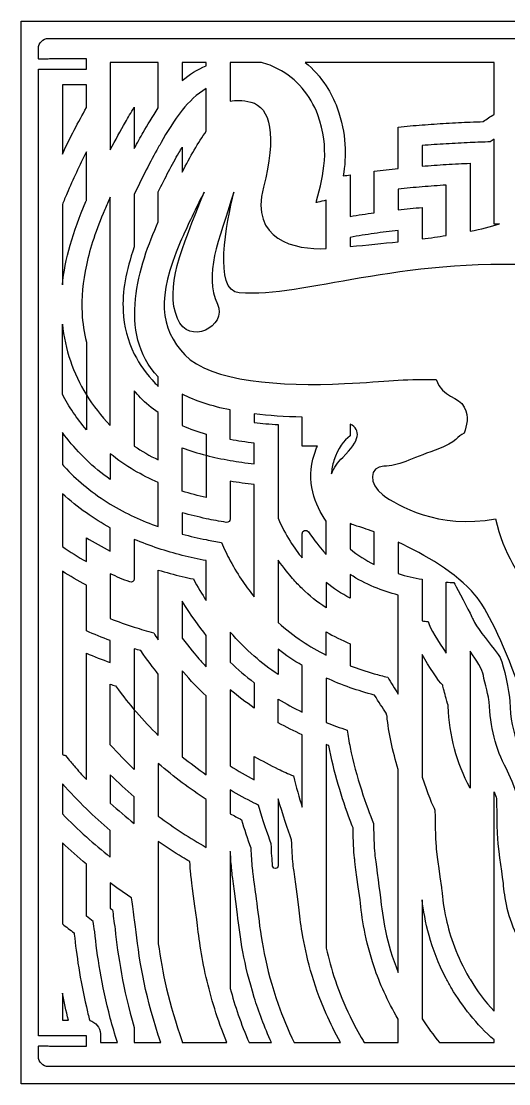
# Model space of a CAD drawing. Extents: x 110 to 520, y 70 to 380.
# Drawn here: x 110 to 252.3, y 70 to 380 of the extents above; entities that cross this region are included whole.
import ezdxf

# ---------------------------------------------------------------- set-up
doc = ezdxf.new("R2010")
doc.units = 0
doc.header["$MEASUREMENT"] = 0
doc.layers.add('DEFAULT', color=18, linetype='CONTINUOUS')

msp = doc.modelspace()

# ---------------------------------------------------------------- linework, layer by layer
at = {"layer": 'DEFAULT', "color": 18}
msp.add_lwpolyline([(520, 70), (110, 70), (110, 380), (520, 380)], close=True, dxfattribs=at)
at = {"layer": 'DEFAULT', "color": 1}
for points, knots in [([(511.5, 369), (511.73, 369), (512.28, 368.95), (513.25, 368.95), (514.22, 368.95), (515, 368.97), (515, 369), (515, 370), (515, 371), (515, 372), (515, 373.66), (513.66, 375), (512, 375), (380.67, 375), (249.33, 375), (118, 375), (116.34, 375), (115, 373.66), (115, 372), (115, 371), (115, 370), (115, 369), (115, 368.97), (115.78, 368.95), (116.75, 368.95), (117.72, 368.95), (118.27, 369), (118.5, 369), (122, 369), (125.5, 369), (129, 369), (129, 368), (129, 367), (129, 366), (125.5, 366), (122, 366), (118.5, 366), (118.27, 366), (117.72, 366.05), (116.75, 366.05), (115.78, 366.05), (115, 366.03), (115, 366), (115, 272), (115, 178), (115, 84), (115, 83.97), (115.78, 83.95), (116.75, 83.95), (117.72, 83.95), (118.27, 84), (118.5, 84), (122, 84), (125.5, 84), (129, 84), (129, 83), (129, 82), (129, 81), (125.5, 81), (122, 81), (118.5, 81), (118.27, 81), (117.72, 81.05), (116.75, 81.05), (115.78, 81.05), (115, 81.03), (115, 81), (115, 80), (115, 79), (115, 78), (115, 76.34), (116.34, 75), (118, 75), (249.33, 75), (380.67, 75), (512, 75), (513.66, 75), (515, 76.34), (515, 78), (515, 79), (515, 80), (515, 81), (515, 81.03), (514.22, 81.05), (513.25, 81.05), (512.28, 81.05), (511.73, 81), (511.5, 81), (508, 81), (504.5, 81), (501, 81), (501, 82), (501, 83), (501, 84), (504.5, 84), (508, 84), (511.5, 84), (511.73, 84), (512.28, 83.95), (513.25, 83.95), (514.22, 83.95), (515, 83.97), (515, 84), (515, 178), (515, 272), (515, 366), (515, 366.03), (514.22, 366.05), (513.25, 366.05), (512.28, 366.05), (511.73, 366), (511.5, 366), (508, 366), (504.5, 366), (501, 366), (501, 367), (501, 368), (501, 369), (504.5, 369), (508, 369), (511.5, 369)], [29.76, 29.76, 29.76, 29.76, 30.76, 30.76, 30.76, 31.76, 31.76, 31.76, 40.27, 40.27, 40.27, 41.27, 41.27, 41.27, 1158.13, 1158.13, 1158.13, 1159.13, 1159.13, 1159.13, 1167.64, 1167.64, 1167.64, 1168.64, 1168.64, 1168.64, 1169.64, 1169.64, 1169.64, 1199.4, 1199.4, 1199.4, 1207.9, 1207.9, 1207.9, 1237.66, 1237.66, 1237.66, 1238.66, 1238.66, 1238.66, 1239.66, 1239.66, 1239.66, 2039.03, 2039.03, 2039.03, 2040.03, 2040.03, 2040.03, 2041.03, 2041.03, 2041.03, 2070.79, 2070.79, 2070.79, 2079.29, 2079.29, 2079.29, 2109.05, 2109.05, 2109.05, 2110.05, 2110.05, 2110.05, 2111.05, 2111.05, 2111.05, 2119.55, 2119.55, 2119.55, 2120.55, 2120.55, 2120.55, 3237.41, 3237.41, 3237.41, 3238.41, 3238.41, 3238.41, 3246.91, 3246.91, 3246.91, 3247.91, 3247.91, 3247.91, 3248.91, 3248.91, 3248.91, 3278.67, 3278.67, 3278.67, 3287.17, 3287.17, 3287.17, 3316.93, 3316.93, 3316.93, 3317.93, 3317.93, 3317.93, 3318.93, 3318.93, 3318.93, 4118.3, 4118.3, 4118.3, 4119.3, 4119.3, 4119.3, 4120.3, 4120.3, 4120.3, 4150.06, 4150.06, 4150.06, 4158.56, 4158.56, 4158.56, 4188.32, 4188.32, 4188.32, 4188.32]), ([(136, 368), (140.66, 368), (145.33, 368), (150, 368), (150, 363.57), (150, 359.14), (150, 354.71), (148.26, 352.19), (146.82, 349.69), (145.61, 347.58), (144.75, 346.1), (143.88, 344.53), (143, 342.88), (143, 346.91), (143, 350.93), (143, 354.95), (142.02, 353.38), (141.16, 351.89), (140.41, 350.58), (138.97, 348.08), (137.48, 345.33), (136, 342.46), (136, 350.97), (136, 359.49), (136, 368)], [72.41, 72.41, 72.41, 72.41, 112.1, 112.1, 112.1, 149.77, 149.77, 149.77, 150.77, 150.77, 150.77, 151.77, 151.77, 151.77, 185.99, 185.99, 185.99, 186.99, 186.99, 186.99, 187.99, 187.99, 187.99, 260.4, 260.4, 260.4, 260.4]), ([(157, 368), (159.33, 368), (161.66, 368), (164, 368), (164, 367.68), (164, 367.36), (164, 367.03), (161.37, 365.94), (159.05, 364.42), (157, 362.67), (157, 364.45), (157, 366.22), (157, 368)], [15.1, 15.1, 15.1, 15.1, 34.94, 34.94, 34.94, 37.68, 37.68, 37.68, 38.68, 38.68, 38.68, 53.78, 53.78, 53.78, 53.78]), ([(171, 368), (174.04, 368), (177.08, 368), (180.12, 368), (181.82, 367.53), (183.46, 366.88), (185, 366.06), (187.65, 364.66), (190.02, 362.77), (192, 360.47), (193.93, 358.23), (195.49, 355.6), (196.55, 352.66), (200.15, 342.79), (198.23, 335.42), (196.21, 327.61), (196.16, 327.46), (196.12, 327.28), (196.08, 327.1), (196.23, 327.13), (196.39, 327.17), (196.54, 327.2), (197.35, 327.4), (198.17, 327.59), (199, 327.77), (199, 323.07), (199, 318.37), (199, 313.67), (189.87, 313.25), (176.69, 316.19), (180.71, 331.6), (184.6, 346.49), (182.81, 355.02), (176.99, 356.4), (175.88, 356.73), (174.7, 356.89), (173.49, 356.89), (172.62, 356.89), (171.79, 356.82), (171, 356.66), (171, 360.44), (171, 364.22), (171, 368)], [32.14, 32.14, 32.14, 32.14, 58, 58, 58, 59, 59, 59, 60, 60, 60, 61, 61, 61, 62, 62, 62, 63, 63, 63, 64, 64, 64, 65, 65, 65, 104.96, 104.96, 104.96, 105.96, 105.96, 105.96, 106.96, 106.96, 106.96, 107.96, 107.96, 107.96, 108.96, 108.96, 108.96, 141.1, 141.1, 141.1, 141.1]), ([(248, 368), (248, 362.95), (248, 357.9), (248, 352.84), (246.92, 352.16), (245.86, 351.46), (244.82, 350.73), (243.61, 350.69), (242.33, 350.64), (241, 350.59), (238.8, 350.49), (236.46, 350.38), (234, 350.23), (231.75, 350.1), (229.41, 349.94), (227, 349.75), (224.71, 349.57), (222.37, 349.37), (220, 349.13), (220, 345.11), (220, 341.09), (220, 337.07), (217.68, 336.82), (215.34, 336.55), (213, 336.24), (213, 332.21), (213, 328.17), (213, 324.14), (210.64, 323.81), (208.3, 323.44), (206, 323.04), (206, 327.09), (206, 331.15), (206, 335.2), (205.32, 335.09), (204.65, 334.98), (203.98, 334.86), (204.92, 340.65), (204.95, 347.13), (202.19, 354.71), (201.36, 357.01), (200.28, 359.17), (199, 361.14), (197.29, 363.75), (195.22, 366.06), (192.88, 368), (211.25, 368), (229.62, 368), (248, 368)], [156.25, 156.25, 156.25, 156.25, 199.21, 199.21, 199.21, 200.21, 200.21, 200.21, 201.21, 201.21, 201.21, 202.21, 202.21, 202.21, 203.21, 203.21, 203.21, 204.21, 204.21, 204.21, 238.41, 238.41, 238.41, 239.41, 239.41, 239.41, 273.72, 273.72, 273.72, 274.72, 274.72, 274.72, 309.21, 309.21, 309.21, 310.21, 310.21, 310.21, 311.21, 311.21, 311.21, 312.21, 312.21, 312.21, 313.21, 313.21, 313.21, 469.46, 469.46, 469.46, 469.46]), ([(122, 361.47), (124.33, 361.47), (126.66, 361.47), (129, 361.47), (129, 359.25), (129, 357.02), (129, 354.8), (126.68, 350.66), (124.28, 346.01), (122, 341.25), (122, 347.99), (122, 354.73), (122, 361.47)], [57.33, 57.33, 57.33, 57.33, 77.17, 77.17, 77.17, 96.09, 96.09, 96.09, 97.09, 97.09, 97.09, 154.42, 154.42, 154.42, 154.42]), ([(157, 354.1), (158.96, 356.54), (161.26, 358.76), (164, 360.36), (164, 356.21), (164, 352.07), (164, 347.92), (161.69, 344.63), (159.35, 340.55), (157, 335.99), (157, 338.42), (157, 340.86), (157, 343.3), (156.67, 342.74), (156.33, 342.18), (156, 341.6), (154.05, 338.21), (151.99, 334.31), (150, 330.25), (150, 327.32), (150, 324.39), (150, 321.46), (144.43, 309.08), (137.79, 289.01), (150, 276.22), (150, 275.3), (150, 274.38), (150, 273.47), (149.7, 273.75), (149.41, 274.04), (149.12, 274.33), (146.56, 276.99), (144.52, 279.86), (143, 282.91), (141.06, 286.8), (139.97, 290.99), (139.74, 295.44), (139.46, 301.08), (140.5, 307.14), (143, 314.19), (143, 319.3), (143, 324.41), (143, 329.52), (145.27, 334.34), (147.69, 339.07), (150, 343.18), (150.27, 343.66), (150.54, 344.13), (150.8, 344.59), (152.53, 347.6), (154.51, 351.02), (157, 354.1)], [1, 1, 1, 1, 2, 2, 2, 37.25, 37.25, 37.25, 38.25, 38.25, 38.25, 58.99, 58.99, 58.99, 59.99, 59.99, 59.99, 60.99, 60.99, 60.99, 85.9, 85.9, 85.9, 86.9, 86.9, 86.9, 94.71, 94.71, 94.71, 95.71, 95.71, 95.71, 96.71, 96.71, 96.71, 97.71, 97.71, 97.71, 98.71, 98.71, 98.71, 142.14, 142.14, 142.14, 143.14, 143.14, 143.14, 144.14, 144.14, 144.14, 145.14, 145.14, 145.14, 145.14]), ([(234, 338.21), (231.74, 338.07), (229.39, 337.91), (227, 337.71), (227, 339.72), (227, 341.73), (227, 343.74), (229.38, 343.93), (231.73, 344.09), (234, 344.22), (236.42, 344.37), (238.76, 344.49), (241, 344.58), (243.05, 344.67), (245.01, 344.74), (246.85, 344.79), (247.23, 345.07), (247.61, 345.35), (248, 345.62), (248, 337.35), (248, 329.08), (248, 320.81), (248.54, 320.82), (249.07, 320.83), (249.58, 320.85), (247.03, 320.05), (244.16, 319.34), (241, 318.71), (241, 325.33), (241, 331.95), (241, 338.58), (238.79, 338.48), (236.44, 338.36), (234, 338.21)], [1, 1, 1, 1, 2, 2, 2, 19.07, 19.07, 19.07, 20.07, 20.07, 20.07, 21.07, 21.07, 21.07, 22.07, 22.07, 22.07, 23.07, 23.07, 23.07, 93.42, 93.42, 93.42, 94.42, 94.42, 94.42, 95.42, 95.42, 95.42, 151.74, 151.74, 151.74, 152.74, 152.74, 152.74, 152.74]), ([(122, 326.5), (122.43, 327.59), (122.89, 328.69), (123.37, 329.8), (125.11, 333.82), (127.03, 337.95), (129, 341.92), (129, 337.18), (129, 332.44), (129, 327.7), (128.96, 327.6), (128.92, 327.51), (128.88, 327.42), (125.02, 318.49), (122.76, 310.57), (122, 303.07), (122, 310.88), (122, 318.69), (122, 326.5)], [66.41, 66.41, 66.41, 66.41, 67.41, 67.41, 67.41, 68.41, 68.41, 68.41, 108.72, 108.72, 108.72, 109.72, 109.72, 109.72, 110.72, 110.72, 110.72, 177.13, 177.13, 177.13, 177.13]), ([(220, 325), (220, 327.01), (220, 329.02), (220, 331.03), (222.36, 331.28), (224.7, 331.5), (227, 331.69), (229.4, 331.88), (231.74, 332.05), (234, 332.2), (234, 327.29), (234, 322.38), (234, 317.48), (231.77, 317.13), (229.43, 316.8), (227, 316.49), (227, 319.55), (227, 322.61), (227, 325.67), (224.7, 325.48), (222.36, 325.26), (220, 325)], [1, 1, 1, 1, 18.09, 18.09, 18.09, 19.09, 19.09, 19.09, 20.09, 20.09, 20.09, 61.82, 61.82, 61.82, 62.82, 62.82, 62.82, 88.84, 88.84, 88.84, 89.84, 89.84, 89.84, 89.84]), ([(129, 271.04), (125.13, 277.32), (122.79, 284.2), (122, 291.62), (122, 284.8), (122, 277.99), (122, 271.18), (123.9, 267.56), (126.24, 264.11), (129, 260.83), (129, 264.23), (129, 267.63), (129, 271.04), (129, 276.15), (129, 281.25), (129, 286.36), (128.32, 289.1), (127.91, 291.92), (127.76, 294.83), (127.53, 299.34), (127.93, 303.96), (129, 308.87), (130.08, 313.89), (131.87, 319.22), (134.38, 325.04), (134.91, 326.24), (135.45, 327.46), (136, 328.67), (136, 306.45), (136, 284.23), (136, 262.02), (133.28, 264.86), (130.95, 267.87), (129, 271.04)], [266.32, 266.32, 266.32, 266.32, 267.32, 267.32, 267.32, 325.25, 325.25, 325.25, 326.25, 326.25, 326.25, 355.17, 355.17, 355.17, 398.62, 398.62, 398.62, 399.62, 399.62, 399.62, 400.62, 400.62, 400.62, 401.62, 401.62, 401.62, 402.62, 402.62, 402.62, 591.57, 591.57, 591.57, 592.57, 592.57, 592.57, 592.57]), ([(172.08, 330.15), (169.85, 321.33), (165.98, 301.25), (173.6, 300.75), (193.27, 299.43), (219.23, 310.99), (262.44, 308.76), (264.31, 313.88), (270.09, 317.79), (277.33, 320.1), (277.34, 320.1), (277.34, 320.09), (277.34, 320.09), (275.54, 318.44), (275.52, 315.4), (270.88, 313.08), (264.23, 309.75), (270.71, 302.78), (265.78, 295.31), (262.26, 289.97), (269.83, 286.27), (267.59, 279.54), (266.09, 272.07), (262.4, 266.18), (268.97, 262.94), (284.25, 255.38), (260.02, 247.1), (268.69, 245.17), (286.62, 241.19), (285.47, 218.15), (290.48, 216.16), (297.1, 213.53), (301.14, 212.67), (298.3, 202.68), (293.87, 187.09), (310.64, 187.89), (302.34, 174.79), (299.2, 169.82), (293.21, 169.46), (296.69, 165.23), (300.18, 161), (313, 151.72), (306.53, 150.48), (300.05, 149.23), (291.93, 153.01), (288.02, 148.89), (284.48, 145.15), (282.82, 133.7), (286.6, 130.46), (289.16, 128.28), (285.11, 126.44), (281.98, 126.84), (281.97, 126.84), (281.96, 126.83), (281.96, 126.82), (281.11, 128), (280.58, 129.22), (280.54, 130.44), (280.39, 135.24), (279.1, 137.9), (279.02, 141.25), (278.77, 151.63), (278.65, 153.37), (278.52, 157.23), (278.39, 161.09), (276.4, 163.83), (274.66, 168.69), (272.91, 173.54), (270.92, 176.16), (270.55, 182.76), (270.18, 189.35), (268.21, 186.94), (267.55, 197.86), (267.23, 203.09), (260.59, 207.03), (258.47, 212.39), (256.35, 217.74), (250.49, 224.63), (248.44, 234.82), (231.78, 231.78), (219.77, 238.68), (215.51, 241.8), (211.25, 244.92), (211.63, 250.17), (215.81, 250.17), (219.99, 250.17), (223.8, 252.37), (230.8, 254.88), (237.79, 257.39), (237.03, 258.91), (239.32, 259.82), (239.95, 262.26), (240.81, 264.31), (239.32, 267.42), (237.82, 270.53), (232.82, 270.16), (231.14, 275.45), (220.43, 275.64), (217.51, 274.94), (204.33, 274.27), (185.77, 273.34), (165.23, 274.88), (157.78, 282.64), (150.32, 290.4), (149.56, 299.68), (156.41, 315.5), (158.59, 320.54), (161.04, 325.64), (163.41, 330.15), (156.55, 313.13), (151.93, 302.39), (155.57, 293.29), (158.8, 285.19), (170.23, 290.9), (167.25, 297.48), (163.28, 306.2), (167.45, 315.57), (172.08, 330.15)], [1, 1, 1, 1, 2, 2, 2, 3, 3, 3, 4, 4, 4, 4.041231, 4.041231, 4.041231, 5.041231, 5.041231, 5.041231, 6.041231, 6.041231, 6.041231, 7.041231, 7.041231, 7.041231, 8.041231, 8.041231, 8.041231, 9.041231, 9.041231, 9.041231, 10.041231, 10.041231, 10.041231, 11.041231, 11.041231, 11.041231, 12.041231, 12.041231, 12.041231, 13.041231, 13.041231, 13.041231, 14.041231, 14.041231, 14.041231, 15.041231, 15.041231, 15.041231, 16.041231, 16.041231, 16.041231, 17.041231, 17.041231, 17.041231, 17.127254, 17.127254, 17.127254, 18.127254, 18.127254, 18.127254, 19.127254, 19.127254, 19.127254, 20.127254, 20.127254, 20.127254, 21.127254, 21.127254, 21.127254, 22.127254, 22.127254, 22.127254, 23.127254, 23.127254, 23.127254, 24.127254, 24.127254, 24.127254, 25.127254, 25.127254, 25.127254, 26.127254, 26.127254, 26.127254, 27.127254, 27.127254, 27.127254, 28.127254, 28.127254, 28.127254, 29.127254, 29.127254, 29.127254, 30.127254, 30.127254, 30.127254, 31.127254, 31.127254, 31.127254, 32.127254, 32.127254, 32.127254, 33.127254, 33.127254, 33.127254, 34.127254, 34.127254, 34.127254, 35.127254, 35.127254, 35.127254, 36.127254, 36.127254, 36.127254, 37.127254, 37.127254, 37.127254, 38.127254, 38.127254, 38.127254, 38.127254]), ([(220, 318.96), (220, 317.86), (220, 316.77), (220, 315.67), (215.57, 315.19), (210.89, 314.73), (206, 314.28), (206, 315.16), (206, 316.05), (206, 316.94), (208.29, 317.36), (210.63, 317.74), (213, 318.08), (215.32, 318.41), (217.67, 318.7), (220, 318.96)], [1, 1, 1, 1, 10.32, 10.32, 10.32, 11.32, 11.32, 11.32, 18.87, 18.87, 18.87, 19.87, 19.87, 19.87, 20.87, 20.87, 20.87, 20.87]), ([(150, 252.02), (147.48, 253.23), (145.15, 254.58), (143, 256.06), (143, 261.43), (143, 266.8), (143, 272.16), (143.57, 271.49), (144.17, 270.83), (144.8, 270.17), (146.33, 268.58), (148.06, 267.13), (150, 265.81), (150, 261.21), (150, 256.62), (150, 252.02)], [39.07, 39.07, 39.07, 39.07, 40.07, 40.07, 40.07, 85.72, 85.72, 85.72, 86.72, 86.72, 86.72, 87.72, 87.72, 87.72, 126.79, 126.79, 126.79, 126.79]), ([(157, 262.01), (157, 265.07), (157, 268.12), (157, 271.18), (160.79, 269.23), (165.47, 267.69), (171, 266.58), (171, 263.7), (171, 260.82), (171, 257.94), (173.22, 257.52), (175.55, 257.18), (178, 256.9), (178, 254.89), (178, 252.89), (178, 250.88), (175.57, 251.14), (173.23, 251.47), (171, 251.86), (168.55, 252.28), (166.22, 252.78), (164, 253.36), (161.52, 254), (159.19, 254.73), (157, 255.56), (157, 251.33), (157, 247.1), (157, 242.87), (159.23, 242.17), (161.57, 241.56), (164, 241.01), (164, 245.13), (164, 249.25), (164, 253.36), (164, 255.43), (164, 257.49), (164, 259.55), (161.49, 260.26), (159.16, 261.08), (157, 262.01)], [1, 1, 1, 1, 26.98, 26.98, 26.98, 27.98, 27.98, 27.98, 52.48, 52.48, 52.48, 53.48, 53.48, 53.48, 70.56, 70.56, 70.56, 71.56, 71.56, 71.56, 72.56, 72.56, 72.56, 73.56, 73.56, 73.56, 109.53, 109.53, 109.53, 110.53, 110.53, 110.53, 145.53, 145.53, 145.53, 163.08, 163.08, 163.08, 164.08, 164.08, 164.08, 164.08]), ([(178, 262.93), (178, 263.77), (178, 264.62), (178, 265.46), (182.28, 264.93), (186.95, 264.6), (192, 264.49), (192, 261.68), (192, 258.87), (192, 256.06), (192.95, 256.04), (193.93, 256.03), (194.91, 256.03), (195.21, 256.03), (195.72, 256.05), (196.45, 256.07), (196.13, 255.33), (195.83, 254.54), (195.56, 253.7), (192.92, 245.66), (195.85, 238.83), (199, 234.11), (199, 230.89), (199, 227.67), (199, 224.45), (198.76, 224.71), (198.53, 224.97), (198.3, 225.24), (197.18, 226.54), (195.5, 228.51), (193.83, 231.04), (193.29, 231.87), (192, 231.49), (192, 230.49), (192, 228.13), (192, 225.77), (192, 223.41), (189.85, 226.06), (187.01, 230), (185, 234.99), (185, 244.1), (185, 253.21), (185, 262.32), (182.56, 262.46), (180.22, 262.67), (178, 262.93)], [1, 1, 1, 1, 8.16, 8.16, 8.16, 9.16, 9.16, 9.16, 33.07, 33.07, 33.07, 34.07, 34.07, 34.07, 35.07, 35.07, 35.07, 36.07, 36.07, 36.07, 37.07, 37.07, 37.07, 64.46, 64.46, 64.46, 65.46, 65.46, 65.46, 66.46, 66.46, 66.46, 67.46, 67.46, 67.46, 87.53, 87.53, 87.53, 88.53, 88.53, 88.53, 165.99, 165.99, 165.99, 166.99, 166.99, 166.99, 166.99]), ([(203.84, 252.76), (202.33, 251.32), (201.25, 249.68), (200.57, 247.98), (200.61, 249.23), (200.83, 250.51), (201.26, 251.83), (202.44, 255.45), (204.04, 257.63), (206, 259.07), (206, 260.2), (206, 261.34), (206, 262.47), (209.15, 260.75), (209.02, 257.72), (203.84, 252.76)], [1, 1, 1, 1, 2, 2, 2, 3, 3, 3, 4, 4, 4, 13.64, 13.64, 13.64, 14.64, 14.64, 14.64, 14.64]), ([(122, 259.99), (123.66, 257.77), (125.49, 255.62), (127.5, 253.55), (127.99, 253.03), (128.49, 252.53), (129, 252.05), (131.15, 249.96), (133.49, 248.05), (136, 246.3), (136, 248.81), (136, 251.32), (136, 253.82), (138.15, 252.05), (140.48, 250.42), (143, 248.95), (145.19, 247.66), (147.52, 246.49), (150, 245.43), (150, 241.14), (150, 236.84), (150, 232.54), (147.56, 233.4), (145.23, 234.35), (143, 235.39), (140.55, 236.53), (138.22, 237.77), (136, 239.13), (133.53, 240.63), (131.2, 242.27), (129, 244.04), (126.94, 245.7), (124.99, 247.48), (123.17, 249.39), (122.77, 249.8), (122.38, 250.21), (122, 250.63), (122, 253.75), (122, 256.87), (122, 259.99)], [26.55, 26.55, 26.55, 26.55, 27.55, 27.55, 27.55, 28.55, 28.55, 28.55, 29.55, 29.55, 29.55, 50.88, 50.88, 50.88, 51.88, 51.88, 51.88, 52.88, 52.88, 52.88, 89.43, 89.43, 89.43, 90.43, 90.43, 90.43, 91.43, 91.43, 91.43, 92.43, 92.43, 92.43, 93.43, 93.43, 93.43, 94.43, 94.43, 94.43, 120.98, 120.98, 120.98, 120.98]), ([(157, 230.37), (157, 232.45), (157, 234.53), (157, 236.6), (159.25, 235.96), (161.58, 235.38), (164, 234.87), (165.89, 234.47), (167.84, 234.11), (169.84, 233.8), (170.45, 233.71), (171, 234.18), (171, 234.79), (171, 238.45), (171, 242.11), (171, 245.77), (173.25, 245.4), (175.58, 245.09), (178, 244.84), (178, 233.93), (178, 223.02), (178, 212.1), (176.03, 214.55), (173.4, 218.11), (171, 222.59), (170.1, 224.25), (169.24, 226.04), (168.45, 227.95), (166.94, 228.19), (165.45, 228.46), (164, 228.75), (161.59, 229.22), (159.26, 229.76), (157, 230.37)], [1, 1, 1, 1, 18.68, 18.68, 18.68, 19.68, 19.68, 19.68, 20.68, 20.68, 20.68, 21.68, 21.68, 21.68, 52.81, 52.81, 52.81, 53.81, 53.81, 53.81, 146.61, 146.61, 146.61, 147.61, 147.61, 147.61, 148.61, 148.61, 148.61, 149.61, 149.61, 149.61, 150.61, 150.61, 150.61, 150.61]), ([(122, 242.15), (124.2, 240.13), (126.53, 238.26), (129, 236.53), (131.22, 234.97), (133.55, 233.52), (136, 232.2), (136, 229.94), (136, 227.68), (136, 225.42), (133.57, 226.62), (131.23, 227.92), (129, 229.32), (129, 226.99), (129, 224.66), (129, 222.33), (126.57, 223.71), (124.24, 225.19), (122, 226.77), (122, 231.89), (122, 237.02), (122, 242.15)], [43.6, 43.6, 43.6, 43.6, 44.6, 44.6, 44.6, 45.6, 45.6, 45.6, 64.81, 64.81, 64.81, 65.81, 65.81, 65.81, 85.63, 85.63, 85.63, 86.63, 86.63, 86.63, 130.23, 130.23, 130.23, 130.23]), ([(206, 233.42), (206.61, 233.14), (207.25, 232.9), (207.94, 232.72), (208.95, 232.46), (210.73, 231.86), (213, 231), (213, 227.84), (213, 224.68), (213, 221.52), (210.5, 222.74), (208.13, 224.23), (206, 226.03), (206, 228.49), (206, 230.95), (206, 233.42)], [20.93, 20.93, 20.93, 20.93, 21.93, 21.93, 21.93, 22.93, 22.93, 22.93, 49.79, 49.79, 49.79, 50.79, 50.79, 50.79, 71.72, 71.72, 71.72, 71.72]), ([(160.24, 217.27), (159.14, 217.49), (158.06, 217.73), (157, 217.99), (154.6, 218.56), (152.26, 219.2), (150, 219.89), (150, 213.1), (150, 206.32), (150, 199.53), (149.55, 200.17), (149.1, 200.85), (148.65, 201.54), (146.73, 202.06), (144.84, 202.63), (143, 203.22), (140.6, 203.99), (138.27, 204.83), (136, 205.73), (136, 210.07), (136, 214.42), (136, 218.77), (137.83, 217.93), (139.71, 217.14), (141.65, 216.41), (142.3, 216.16), (143, 216.65), (143, 217.35), (143, 221.17), (143, 225), (143, 228.82), (145.25, 227.86), (147.58, 226.99), (150, 226.2), (152.26, 225.45), (154.59, 224.78), (157, 224.17), (159.26, 223.6), (161.59, 223.09), (164, 222.63), (164, 218.74), (164, 214.85), (164, 210.95), (162.75, 212.84), (161.47, 214.95), (160.24, 217.27)], [1, 1, 1, 1, 2, 2, 2, 3, 3, 3, 60.73, 60.73, 60.73, 61.73, 61.73, 61.73, 62.73, 62.73, 62.73, 63.73, 63.73, 63.73, 100.7, 100.7, 100.7, 101.7, 101.7, 101.7, 102.7, 102.7, 102.7, 135.23, 135.23, 135.23, 136.23, 136.23, 136.23, 137.23, 137.23, 137.23, 138.23, 138.23, 138.23, 171.34, 171.34, 171.34, 172.34, 172.34, 172.34, 172.34]), ([(220, 228.01), (227.71, 224.43), (237.01, 219.08), (242.43, 212.67), (245.72, 208.79), (250.58, 198.95), (255, 186.61), (255, 180.7), (255, 174.79), (255, 168.88), (253.58, 172.59), (252.72, 176.71), (252.59, 181.56), (252.51, 184.33), (250.77, 192.05), (249.86, 194.09), (249.58, 194.72), (248.88, 195.7), (248, 196.84), (245.88, 199.58), (242.73, 203.27), (241.88, 205.44), (241.76, 205.74), (241.43, 206.41), (241, 207.26), (239.49, 210.24), (236.65, 215.54), (236.3, 216.21), (235.56, 216.25), (234.79, 216.29), (234, 216.36), (234, 209.46), (234, 202.57), (234, 195.67), (231.7, 199.12), (229.31, 202.83), (228.75, 204.82), (228.16, 204.89), (227.58, 204.96), (227, 205.05), (227, 209.1), (227, 213.16), (227, 217.21), (224.7, 217.6), (222.34, 218.13), (220, 218.83), (220, 221.89), (220, 224.95), (220, 228.01)], [26.04, 26.04, 26.04, 26.04, 27.04, 27.04, 27.04, 28.04, 28.04, 28.04, 78.29, 78.29, 78.29, 79.29, 79.29, 79.29, 80.29, 80.29, 80.29, 81.29, 81.29, 81.29, 82.29, 82.29, 82.29, 83.29, 83.29, 83.29, 84.29, 84.29, 84.29, 85.29, 85.29, 85.29, 143.92, 143.92, 143.92, 144.92, 144.92, 144.92, 145.92, 145.92, 145.92, 180.38, 180.38, 180.38, 181.38, 181.38, 181.38, 207.42, 207.42, 207.42, 207.42]), ([(220, 183.7), (218.95, 185.31), (217.89, 187.03), (216.95, 188.63), (215.61, 188.94), (214.29, 189.28), (213, 189.64), (210.59, 190.31), (208.26, 191.08), (206, 191.94), (206, 194.09), (206, 196.24), (206, 198.39), (203.55, 199.41), (201.21, 200.56), (199, 201.82), (199, 199.56), (199, 197.29), (199, 195.03), (196.54, 196.26), (194.21, 197.62), (192, 199.11), (189.5, 200.78), (187.16, 202.6), (185, 204.57), (185, 210.62), (185, 216.67), (185, 222.72), (186.66, 220.38), (188.19, 218.59), (189.19, 217.43), (190.07, 216.39), (191.01, 215.4), (192, 214.45), (194.11, 212.4), (196.45, 210.53), (199, 208.85), (199, 211.32), (199, 213.79), (199, 216.26), (201.12, 214.55), (203.46, 213.01), (206, 211.65), (206, 213.96), (206, 216.27), (206, 218.58), (208.22, 217.14), (210.58, 215.94), (213, 214.93), (215.29, 213.98), (217.64, 213.21), (220, 212.59), (220, 202.96), (220, 193.33), (220, 183.7)], [81.88, 81.88, 81.88, 81.88, 82.88, 82.88, 82.88, 83.88, 83.88, 83.88, 84.88, 84.88, 84.88, 103.17, 103.17, 103.17, 104.17, 104.17, 104.17, 123.43, 123.43, 123.43, 124.43, 124.43, 124.43, 125.43, 125.43, 125.43, 176.87, 176.87, 176.87, 177.87, 177.87, 177.87, 178.87, 178.87, 178.87, 179.87, 179.87, 179.87, 200.87, 200.87, 200.87, 201.87, 201.87, 201.87, 221.53, 221.53, 221.53, 222.53, 222.53, 222.53, 223.53, 223.53, 223.53, 305.41, 305.41, 305.41, 305.41]), ([(122, 219.52), (124.25, 218.09), (126.58, 216.75), (129, 215.5), (129, 211.05), (129, 206.6), (129, 202.16), (131.27, 201.14), (133.61, 200.18), (136, 199.29), (136, 197.17), (136, 195.04), (136, 192.91), (133.61, 193.75), (131.27, 194.65), (129, 195.61), (129, 183.33), (129, 171.05), (129, 158.77), (127.77, 160.07), (126.58, 161.4), (125.42, 162.75), (124.86, 163.41), (124, 164.41), (122.9, 165.75), (122.6, 165.86), (122.3, 165.97), (122, 166.09), (122, 183.9), (122, 201.71), (122, 219.52)], [151.45, 151.45, 151.45, 151.45, 152.45, 152.45, 152.45, 190.27, 190.27, 190.27, 191.27, 191.27, 191.27, 209.35, 209.35, 209.35, 210.35, 210.35, 210.35, 314.78, 314.78, 314.78, 315.78, 315.78, 315.78, 316.78, 316.78, 316.78, 317.78, 317.78, 317.78, 469.23, 469.23, 469.23, 469.23]), ([(161.86, 193.99), (160.92, 195.09), (159.13, 197.18), (157, 200.05), (157, 203.64), (157, 207.22), (157, 210.81), (159.52, 206.61), (162.07, 203.19), (164, 200.8), (164, 197.74), (164, 194.67), (164, 191.61), (163.27, 192.39), (162.55, 193.18), (161.86, 193.99)], [1, 1, 1, 1, 2, 2, 2, 32.49, 32.49, 32.49, 33.49, 33.49, 33.49, 59.56, 59.56, 59.56, 60.56, 60.56, 60.56, 60.56]), ([(192, 171.8), (192, 164.75), (192, 157.71), (192, 150.67), (191.13, 153.44), (190.23, 156.55), (189.42, 159.83), (187.93, 160.46), (186.45, 161.12), (185, 161.82), (182.6, 162.97), (180.27, 164.2), (178, 165.51), (178, 163.22), (178, 160.93), (178, 158.65), (175.6, 159.92), (173.26, 161.29), (171, 162.72), (171, 170.13), (171, 177.54), (171, 184.95), (173.22, 183.07), (175.55, 181.3), (178, 179.63), (178, 182.09), (178, 184.56), (178, 187.02), (175.53, 188.9), (173.19, 190.91), (171, 193.04), (171, 195.95), (171, 198.86), (171, 201.77), (173.14, 199.28), (175.48, 196.93), (178, 194.74), (180.2, 192.83), (182.54, 191.03), (185, 189.37), (185, 191.83), (185, 194.29), (185, 196.75), (187.2, 195.06), (189.54, 193.48), (192, 192.03), (192, 187.49), (192, 182.96), (192, 178.42), (189.58, 179.6), (187.25, 180.88), (185, 182.25), (185, 179.94), (185, 177.63), (185, 175.32), (187.26, 174.06), (189.59, 172.88), (192, 171.8)], [1, 1, 1, 1, 60.88, 60.88, 60.88, 61.88, 61.88, 61.88, 62.88, 62.88, 62.88, 63.88, 63.88, 63.88, 83.32, 83.32, 83.32, 84.32, 84.32, 84.32, 147.33, 147.33, 147.33, 148.33, 148.33, 148.33, 169.27, 169.27, 169.27, 170.27, 170.27, 170.27, 195.04, 195.04, 195.04, 196.04, 196.04, 196.04, 197.04, 197.04, 197.04, 217.97, 217.97, 217.97, 218.97, 218.97, 218.97, 257.54, 257.54, 257.54, 258.54, 258.54, 258.54, 278.19, 278.19, 278.19, 279.19, 279.19, 279.19, 279.19]), ([(136, 186.57), (136, 180.68), (136, 174.78), (136, 168.89), (138.2, 166.42), (140.54, 164.03), (143, 161.73), (143, 167.53), (143, 173.32), (143, 179.12), (143, 185.06), (143, 191), (143, 196.93), (143.62, 196.73), (144.26, 196.55), (144.89, 196.36), (146.77, 193.62), (148.56, 191.28), (150, 189.49), (150, 183.53), (150, 177.58), (150, 171.62), (147.76, 173.79), (145.64, 176.04), (143.64, 178.37), (143.47, 178.57), (143.25, 178.83), (143, 179.12), (141.81, 180.52), (139.79, 182.96), (137.49, 186.08), (136.99, 186.24), (136.49, 186.4), (136, 186.57)], [107.13, 107.13, 107.13, 107.13, 157.26, 157.26, 157.26, 158.26, 158.26, 158.26, 207.57, 207.57, 207.57, 258.05, 258.05, 258.05, 259.05, 259.05, 259.05, 260.05, 260.05, 260.05, 310.7, 310.7, 310.7, 311.7, 311.7, 311.7, 312.7, 312.7, 312.7, 313.7, 313.7, 313.7, 314.7, 314.7, 314.7, 314.7]), ([(249.06, 140.07), (248.77, 142.94), (248.74, 152.58), (248.72, 153.19), (248.59, 153.63), (248.32, 154.39), (248, 155.21), (248, 133.86), (248, 112.52), (248, 91.17), (245.36, 94.02), (243.02, 97.13), (241, 100.5), (240.92, 100.63), (240.84, 100.76), (240.75, 100.9), (237.09, 107.11), (235.11, 113.05), (234, 118.15), (233.31, 121.29), (232.95, 124.1), (232.72, 126.46), (232.69, 126.71), (232.65, 126.96), (232.62, 127.22), (231.34, 136.59), (231.19, 137.77), (231.14, 138.27), (230.91, 140.62), (230.81, 144.59), (230.76, 149.81), (230.09, 151.03), (228.56, 154.8), (227, 159.48), (227, 171.4), (227, 183.31), (227, 195.23), (229.03, 191.78), (231.72, 187.48), (233, 186.26), (233.12, 185.68), (233.59, 183.92), (234, 182.44), (234.31, 181.3), (234.59, 180.32), (234.63, 180.17), (234.98, 171.49), (237.07, 163.66), (241, 156.27), (241, 169.57), (241, 182.87), (241, 196.17), (242.86, 193.56), (244.6, 190.9), (244.89, 189.11), (245.24, 186.97), (246.55, 182.63), (246.59, 181.39), (246.69, 177.79), (247.15, 174.39), (248, 171.13), (248.83, 167.9), (250.03, 164.83), (251.62, 161.87), (252.29, 160.6), (254.36, 155.79), (254.66, 154.11), (254.85, 153.04), (254.6, 145.35), (255, 140.97), (255, 131.43), (255, 121.89), (255, 112.36), (251.87, 118.57), (250.99, 124.45), (250.61, 128.5), (250.57, 128.87), (249.19, 138.77), (249.06, 140.07)], [1, 1, 1, 1, 2, 2, 2, 3, 3, 3, 184.52, 184.52, 184.52, 185.52, 185.52, 185.52, 186.52, 186.52, 186.52, 187.52, 187.52, 187.52, 188.52, 188.52, 188.52, 190.68947, 190.68947, 190.68947, 191.68947, 191.68947, 191.68947, 192.68947, 192.68947, 192.68947, 193.68947, 193.68947, 193.68947, 295.02947, 295.02947, 295.02947, 296.02947, 296.02947, 296.02947, 297.02947, 297.02947, 297.02947, 298.02947, 298.02947, 298.02947, 299.02947, 299.02947, 299.02947, 412.10947, 412.10947, 412.10947, 413.10947, 413.10947, 413.10947, 414.10947, 414.10947, 414.10947, 415.10947, 415.10947, 415.10947, 416.10947, 416.10947, 416.10947, 417.10947, 417.10947, 417.10947, 418.10947, 418.10947, 418.10947, 499.21947, 499.21947, 499.21947, 500.21947, 500.21947, 500.21947, 501.21947, 501.21947, 501.21947, 501.21947]), ([(157, 165.41), (157, 173.76), (157, 182.11), (157, 190.45), (157.11, 190.32), (157.21, 190.2), (157.31, 190.09), (159.39, 187.66), (161.62, 185.34), (164, 183.14), (164, 175.48), (164, 167.82), (164, 160.16), (161.58, 161.83), (159.25, 163.59), (157, 165.41)], [1, 1, 1, 1, 71.97, 71.97, 71.97, 72.97, 72.97, 72.97, 73.97, 73.97, 73.97, 139.09, 139.09, 139.09, 140.09, 140.09, 140.09, 140.09]), ([(220, 102.46), (216.56, 111.13), (215.4, 118.78), (214.84, 124.35), (214.37, 127.85), (213.3, 135.77), (213.23, 136.48), (213.14, 137.41), (213.06, 138.46), (213, 139.7), (212.91, 141.35), (212.85, 143.35), (212.81, 145.89), (210.74, 150.97), (207.72, 159.66), (206, 168.13), (205.65, 169.84), (205.36, 171.54), (205.13, 173.2), (203.05, 173.86), (201, 174.58), (199, 175.36), (199, 179.7), (199, 184.04), (199, 188.38), (201.25, 187.34), (203.59, 186.4), (206, 185.55), (208.27, 184.76), (210.6, 184.05), (213, 183.42), (213.03, 183.42), (213.06, 183.41), (213.09, 183.4), (214.33, 181.38), (215.48, 179.62), (216.51, 178.15), (216.59, 177.85), (216.68, 177.54), (216.77, 177.22), (217.13, 172.55), (218.46, 166.91), (220, 161.73), (220, 141.97), (220, 122.22), (220, 102.46)], [168, 168, 168, 168, 169, 169, 169, 170, 170, 170, 171, 171, 171, 172, 172, 172, 173, 173, 173, 174, 174, 174, 175, 175, 175, 211.9, 211.9, 211.9, 212.9, 212.9, 212.9, 213.9, 213.9, 213.9, 214.9, 214.9, 214.9, 215.9, 215.9, 215.9, 216.9, 216.9, 216.9, 217.9, 217.9, 217.9, 385.9, 385.9, 385.9, 385.9]), ([(220, 82), (216.7, 82), (213.41, 82), (210.11, 82), (210, 82.19), (209.88, 82.39), (209.76, 82.59), (208.36, 84.96), (207.11, 87.3), (206, 89.59), (202.48, 96.84), (200.34, 103.61), (199, 109.56), (199, 129.36), (199, 149.15), (199, 168.95), (199.26, 168.85), (199.52, 168.76), (199.79, 168.66), (201.17, 161.15), (203.66, 153.11), (206, 146.85), (206.28, 146.1), (206.56, 145.38), (206.83, 144.68), (206.92, 140.66), (207.04, 138.07), (207.27, 135.88), (207.29, 135.66), (207.35, 134.99), (208.88, 123.65), (209.4, 118.54), (210.39, 111.8), (213, 104.1), (214.61, 99.33), (216.86, 94.19), (220, 88.85), (220, 86.57), (220, 84.28), (220, 82)], [19.43, 19.43, 19.43, 19.43, 47.45, 47.45, 47.45, 48.45, 48.45, 48.45, 49.45, 49.45, 49.45, 50.45, 50.45, 50.45, 218.79, 218.79, 218.79, 219.79, 219.79, 219.79, 220.79, 220.79, 220.79, 221.79, 221.79, 221.79, 222.79, 222.79, 222.79, 223.79, 223.79, 223.79, 224.79, 224.79, 224.79, 225.79, 225.79, 225.79, 245.22, 245.22, 245.22, 245.22]), ([(150, 163.47), (152.24, 161.51), (154.58, 159.62), (157, 157.82), (159.26, 156.12), (161.6, 154.5), (164, 152.97), (164, 148.3), (164, 143.63), (164, 138.96), (161.62, 140.31), (159.28, 141.72), (157, 143.21), (154.61, 144.76), (152.27, 146.39), (150, 148.08), (150, 153.21), (150, 158.34), (150, 163.47)], [43.64, 43.64, 43.64, 43.64, 44.64, 44.64, 44.64, 45.64, 45.64, 45.64, 85.34, 85.34, 85.34, 86.34, 86.34, 86.34, 87.34, 87.34, 87.34, 130.98, 130.98, 130.98, 130.98]), ([(143, 153.68), (143, 151.09), (143, 148.49), (143, 145.9), (140.58, 147.82), (138.25, 149.81), (136, 151.86), (136, 154.63), (136, 157.39), (136, 160.16), (138.23, 157.93), (140.56, 155.77), (143, 153.68)], [1, 1, 1, 1, 23.04, 23.04, 23.04, 24.04, 24.04, 24.04, 47.55, 47.55, 47.55, 48.55, 48.55, 48.55, 48.55]), ([(122, 157.55), (124.21, 155.04), (126.55, 152.6), (129, 150.22), (131.24, 148.05), (133.58, 145.93), (136, 143.89), (136, 141.31), (136, 138.73), (136, 136.15), (133.59, 138.05), (131.26, 140.01), (129, 142.03), (126.57, 144.2), (124.23, 146.44), (122, 148.73), (122, 151.67), (122, 154.61), (122, 157.55)], [25, 25, 25, 25, 26, 26, 26, 27, 27, 27, 48.94, 48.94, 48.94, 49.94, 49.94, 49.94, 50.94, 50.94, 50.94, 75.94, 75.94, 75.94, 75.94]), ([(189.67, 82), (187.8, 85.87), (186.26, 89.6), (185, 93.19), (181.22, 103.87), (179.82, 113.15), (179.09, 120.11), (178.58, 123.85), (178.24, 126.44), (178, 128.25), (177.5, 132), (177.46, 132.44), (177.41, 132.94), (177.23, 134.7), (177.1, 136.58), (177, 138.8), (176.02, 141.54), (175.11, 144.3), (174.28, 147.05), (173.17, 147.62), (172.08, 148.2), (171, 148.8), (171, 151.1), (171, 153.4), (171, 155.71), (173.28, 154.36), (175.61, 153.08), (178, 151.9), (178.43, 151.68), (178.86, 151.47), (179.29, 151.25), (180.58, 146.76), (181.92, 142.83), (182.96, 139.96), (183.05, 137.47), (183.19, 135.4), (183.38, 133.52), (183.38, 133.51), (183.38, 133.51), (183.38, 133.5), (183.48, 132.48), (185, 132.56), (185, 133.59), (185, 140.1), (185, 146.61), (185, 153.12), (186.35, 148.39), (187.77, 144.24), (188.92, 141.14), (189.02, 138.3), (189.15, 136.11), (189.35, 134.11), (189.4, 133.59), (189.46, 132.95), (191.01, 121.53), (191.24, 119.3), (191.55, 116.81), (192, 114.09), (193.11, 107.39), (195.1, 99.31), (199, 90.44), (200.2, 87.7), (201.59, 84.88), (203.18, 82), (198.68, 82), (194.17, 82), (189.67, 82)], [38.31, 38.31, 38.31, 38.31, 39.31, 39.31, 39.31, 40.31, 40.31, 40.31, 41.31, 41.31, 41.31, 42.31, 42.31, 42.31, 43.31, 43.31, 43.31, 44.31, 44.31, 44.31, 45.31, 45.31, 45.31, 64.89, 64.89, 64.89, 65.89, 65.89, 65.89, 66.89, 66.89, 66.89, 67.89, 67.89, 67.89, 68.89, 68.89, 68.89, 68.95, 68.95, 68.95, 69.95, 69.95, 69.95, 125.32, 125.32, 125.32, 126.32, 126.32, 126.32, 127.32, 127.32, 127.32, 128.32, 128.32, 128.32, 129.32, 129.32, 129.32, 130.32, 130.32, 130.32, 131.32, 131.32, 131.32, 169.63, 169.63, 169.63, 169.63]), ([(133.09, 82), (133.09, 82.84), (133.09, 83.69), (133.09, 84.53), (133.09, 86.43), (131.76, 88.02), (129.98, 88.43), (129.63, 89.78), (129.3, 91.11), (129, 92.41), (127.11, 100.51), (126.12, 107.67), (125.47, 113.64), (125.46, 113.77), (125.44, 113.9), (125.42, 114.03), (124.27, 114.89), (123.13, 115.76), (122, 116.64), (122, 124.53), (122, 132.42), (122, 140.31), (124.25, 138.19), (126.59, 136.12), (129, 134.11), (129, 129.02), (129, 123.94), (129, 118.85), (129.67, 118.35), (130.35, 117.86), (131.03, 117.37), (131.15, 116.46), (131.28, 115.45), (131.43, 114.36), (132.17, 107.47), (133.4, 98.93), (136, 89.15), (136.61, 86.84), (137.3, 84.45), (138.08, 82), (136.42, 82), (134.75, 82), (133.09, 82)], [14.16, 14.16, 14.16, 14.16, 21.33, 21.33, 21.33, 22.33, 22.33, 22.33, 23.33, 23.33, 23.33, 24.33, 24.33, 24.33, 25.46, 25.46, 25.46, 26.46, 26.46, 26.46, 93.56, 93.56, 93.56, 94.56, 94.56, 94.56, 137.79, 137.79, 137.79, 138.79, 138.79, 138.79, 139.79, 139.79, 139.79, 140.79, 140.79, 140.79, 141.79, 141.79, 141.79, 155.95, 155.95, 155.95, 155.95]), ([(157, 82), (157, 82.11), (157, 82.22), (157, 82.32), (153.06, 93.2), (151.1, 102.89), (150, 110.83), (150, 120.78), (150, 130.74), (150, 140.69), (152.28, 139.1), (154.62, 137.58), (157, 136.12), (157.72, 135.67), (158.46, 135.23), (159.2, 134.8), (159.28, 133.53), (159.38, 132.33), (159.5, 131.18), (159.6, 130.13), (159.66, 129.5), (161.22, 117.96), (161.73, 113.19), (162.51, 107.46), (164, 100.99), (165.33, 95.2), (167.22, 88.82), (169.98, 82), (165.65, 82), (161.33, 82), (157, 82)], [36.8, 36.8, 36.8, 36.8, 37.72, 37.72, 37.72, 38.72, 38.72, 38.72, 123.37, 123.37, 123.37, 124.37, 124.37, 124.37, 125.37, 125.37, 125.37, 126.37, 126.37, 126.37, 127.37, 127.37, 127.37, 128.37, 128.37, 128.37, 129.37, 129.37, 129.37, 166.17, 166.17, 166.17, 166.17]), ([(176.49, 82), (174.1, 87.56), (172.33, 92.85), (171, 97.76), (171, 111.1), (171, 124.44), (171, 137.78), (171.01, 137.73), (171.03, 137.68), (171.05, 137.63), (171.15, 135.68), (171.27, 133.98), (171.44, 132.35), (171.52, 131.5), (171.58, 130.88), (173.13, 119.39), (173.8, 112.99), (175.02, 104.72), (178, 95.21), (179.31, 91.02), (180.95, 86.6), (183.04, 82), (180.86, 82), (178.67, 82), (176.49, 82)], [18.59, 18.59, 18.59, 18.59, 19.59, 19.59, 19.59, 133.03, 133.03, 133.03, 134.03, 134.03, 134.03, 135.03, 135.03, 135.03, 136.03, 136.03, 136.03, 137.03, 137.03, 137.03, 138.03, 138.03, 138.03, 156.62, 156.62, 156.62, 156.62]), ([(143, 82), (143, 83.48), (143, 84.97), (143, 86.46), (139.65, 97.69), (138.21, 107.44), (137.39, 115.08), (137.08, 117.35), (136.83, 119.22), (136.63, 120.76), (136.42, 120.91), (136.21, 121.06), (136, 121.2), (136, 123.67), (136, 126.14), (136, 128.6), (138.03, 127.08), (140.11, 125.62), (142.22, 124.21), (142.41, 122.76), (142.66, 120.88), (143, 118.4), (143.1, 117.6), (143.22, 116.73), (143.35, 115.8), (144.23, 107.54), (145.87, 96.71), (150, 84.19), (150.24, 83.47), (150.48, 82.73), (150.74, 82), (148.16, 82), (145.58, 82), (143, 82)], [21.95, 21.95, 21.95, 21.95, 34.58, 34.58, 34.58, 35.58, 35.58, 35.58, 36.58, 36.58, 36.58, 37.58, 37.58, 37.58, 58.55, 58.55, 58.55, 59.55, 59.55, 59.55, 60.55, 60.55, 60.55, 61.55, 61.55, 61.55, 62.55, 62.55, 62.55, 63.55, 63.55, 63.55, 85.5, 85.5, 85.5, 85.5]), ([(248, 82), (242.7, 82), (237.39, 82), (232.09, 82), (230.27, 84.2), (228.57, 86.52), (227, 88.95), (227, 100.51), (227, 112.07), (227, 123.63), (227.73, 117.63), (229.37, 109.52), (234, 100.7), (234.49, 99.76), (235.02, 98.81), (235.59, 97.85), (237.21, 95.11), (239.02, 92.51), (241, 90.08), (243.13, 87.46), (245.46, 85.02), (248, 82.77), (248, 82.51), (248, 82.26), (248, 82)], [2.19, 2.19, 2.19, 2.19, 47.27, 47.27, 47.27, 48.27, 48.27, 48.27, 146.6, 146.6, 146.6, 147.6, 147.6, 147.6, 148.6, 148.6, 148.6, 149.6, 149.6, 149.6, 150.6, 150.6, 150.6, 152.79, 152.79, 152.79, 152.79]), ([(122, 88.53), (122, 91.16), (122, 93.79), (122, 96.42), (122.5, 93.89), (123.08, 91.26), (123.76, 88.53), (123.17, 88.53), (122.58, 88.53), (122, 88.53)], [4.98, 4.98, 4.98, 4.98, 27.34, 27.34, 27.34, 28.34, 28.34, 28.34, 33.32, 33.32, 33.32, 33.32])]:
    msp.add_open_spline(points, degree=3, knots=knots, dxfattribs=at)

doc.saveas('drawing.dxf')
